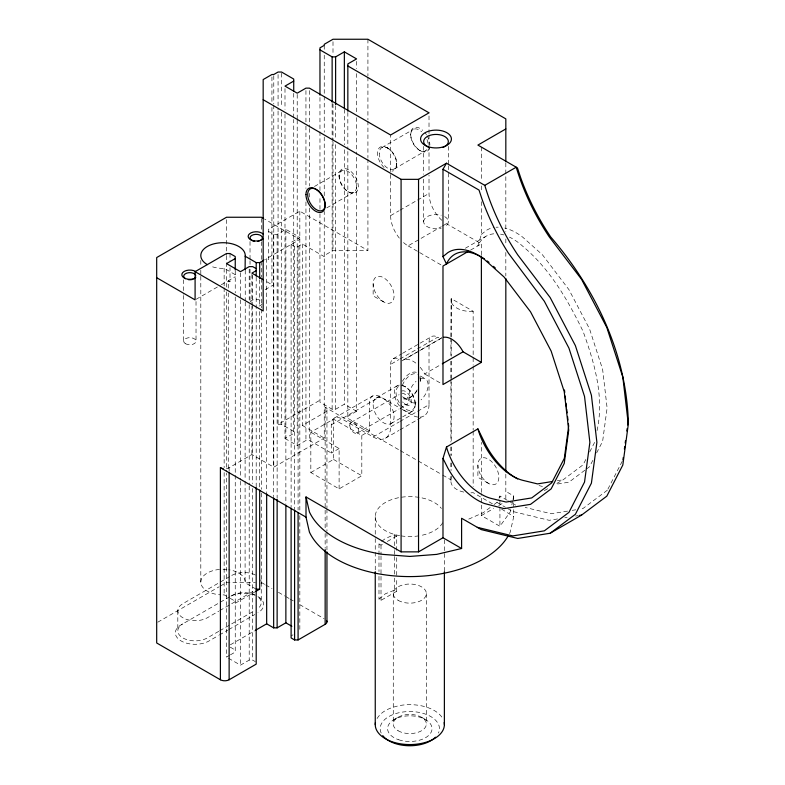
<?xml version="1.0" encoding="UTF-8"?>
<svg xmlns="http://www.w3.org/2000/svg" width="785" height="785" viewBox="0 0 785 785"><rect width="100%" height="100%" fill="white"/><g stroke="black" fill="none" stroke-linecap="round" stroke-linejoin="round"><path stroke-width="0.59" stroke-dasharray="3.92 2.94" d="M361.807 435.449L361.807 475.769L339.11 488.869L310.831 472.541L310.831 432.221L333.527 419.121L361.807 435.449L369.607 430.945L369.617 402.715A14.817 8.556 60 0 1 380.097 396.67L401.066 408.75M319.966 213.805L319.966 402.224L332.134 409.25L335.617 409.25L344.35 404.206L356.567 411.262L356.567 155.558M319.966 209.35L319.966 195.887M319.966 190.559L319.966 95.564M332.134 409.25L332.134 141.31M310.831 472.541L333.527 459.441L333.527 419.121M335.617 409.25L335.617 143.753M339.11 488.869L339.11 448.549L310.831 432.221M369.607 430.945L347.843 418.317L347.843 149.582M399.339 238.13A24.688 14.258 60 0 1 390.606 215.63L390.606 172.867M390.606 171.65L390.606 135M441.955 220.399A24.688 14.258 60 0 1 429.012 193.453L429.012 175.133M429.012 170.247L429.012 147.03M429.012 145.814L429.012 134.814M429.012 133.597L429.012 112.824M481.391 492.391L481.391 442.367M481.391 254.85L481.391 243.85L446.469 223.696A24.688 14.258 60 0 1 444.653 222.528M597.042 430.631C604.46 397.033 594.51 362.935 583.098 331.437C567.947 300.204 550.059 269.108 523.114 246.559A53.007 30.605 60 0 0 509.475 237.129M256.195 589.152L245.097 582.745L245.244 582.097A22.215 12.825 0 0 0 228.769 569.714M450.914 336.667L451.208 298.594L473.159 311.262L473.159 356.616M463.749 492.087A19.998 11.549 0 0 1 450.914 481.313L451.208 476.338M510.741 509.612L510.211 511.957L499.927 526.284L481.391 515.578L481.391 493.618M511.81 504.922L512.782 500.673M513.027 499.613L513.625 495.894L505.825 491.39M513.625 495.894L513.753 516.589L510.211 532.112A103.934 60.003 0 0 1 509.22 534.114M481.391 201.696L481.391 234.46L477.898 245.862A53.007 30.605 60 0 1 495.237 233.714M507.277 500.29L499.927 496.051L498.848 498.397M494.03 504.588L496.954 502.39L498.377 499.397M585.845 459.451L583.098 464.808L563.139 479.782L556.85 483.413M589.702 451.964L595.756 440.189M592.822 460.353L589.555 466.712L585.806 469.518M596.639 452.935L602.635 441.278L607.109 407.955L602.635 369.46L589.555 328.925L568.939 289.645L542.464 254.821L522.682 237.129A57.953 33.461 60 0 0 504.775 228.052M607.894 489.133L622.937 459.902M378.988 554.75L378.988 543.936L379.881 542.69M396.719 591.272L381.01 600.339L378.988 599.171L385.376 593.794L394.698 590.104L396.719 591.272L396.719 578.064M377.065 718.56C381.981 710.268 391.921 707.079 400.87 705.342A34.56 19.959 0 0 1 442.691 718.452M481.391 234.46L486.18 230.515A57.953 33.461 60 0 1 493.853 227.503M381.706 541.316L385.376 538.559L392.529 535.39L394.698 534.87L396.719 536.037L396.719 550.442M490.125 507.522L483.305 512.654L465.525 520.534M584.864 470.225L568.939 482.186L555.702 484.306M607.335 490.223L582.764 508.67L580.419 509.043M314.432 186.496L341.671 170.777M381.824 147.59L413.244 129.446M367.92 158.923L367.92 250.503L299.831 211.194L268.411 229.338L268.411 259.58L266.664 258.569L264.673 259.717M268.411 231.349L273.651 234.381L277.134 234.381L285.868 229.338L299.831 237.404L291.107 242.437L291.107 506.776M326.776 207.878L354.015 192.148M394.168 168.971L425.588 150.828M196.142 299.281L220.232 285.377M221.272 284.769L226.512 281.746L230.005 281.746L230.005 267.636M228.258 288.095L228.258 280.736L235.245 276.712M268.411 257.558L299.831 239.415L264.545 219.044M291.107 244.459L294.601 246.47L298.084 246.47L302.372 243.998L324.244 256.626L324.244 255.557L332.997 250.503L367.92 250.503M390.606 215.63L398.917 210.831M399.948 210.233L416.56 200.646M417.6 200.047L429.012 193.453M265.124 289.694L271.934 285.76L273.779 285.76L265.448 280.951M403.549 242.575A24.688 14.258 60 0 0 408.063 245.862L441.278 226.688M442.318 226.09L446.469 223.696M465.348 248.246L485.248 236.756M470.568 250.101L481.391 243.85M278.067 111.185L278.067 424.391L319.966 400.203M393.167 358.745L401.469 353.947M402.509 353.348L419.111 343.761M420.152 343.163L431.573 336.569M339.11 448.549L331.339 453.043L331.26 424.871A14.817 8.556 60 0 1 341.73 418.817L373.15 436.96A24.688 14.258 60 0 0 390.606 426.883L390.606 364.397L398.917 359.599M399.948 359L416.982 349.168M417.6 348.815L437.745 337.177L440.365 338.698A21.087 12.177 60 0 1 441.867 337.795L420.073 350.385M419.033 350.983L403.461 359.972A21.087 12.177 60 0 1 416.855 363.916M401.959 360.864L440.365 338.698M226.365 468.625A6.172 3.562 0 0 0 229.132 467.703L251.907 454.554L273.779 467.183L324.244 438.05L324.244 211.45M302.372 243.998L302.372 425.421L325.147 412.272A6.172 3.562 0 0 0 325.147 407.229L399.3 450.04M284.994 114.257L284.994 438.472L293.727 433.438L293.727 119.438M334.322 418.091L372.689 395.934M376.221 397.926L397.347 385.739M331.26 424.871L380.097 396.67M284.994 438.472L297.211 445.527L305.944 440.493L309.437 440.493L331.339 453.043M356.567 411.262L347.843 416.305L347.843 418.317M420.191 367.301A21.087 12.177 60 0 1 424.656 373.964L441.258 364.377M351.042 422.448L399.133 394.678M409.809 397.652L410.683 397.151M357.214 433.134L399.035 408.985M400.085 408.386L407.395 404.157M391.038 423.586L401.596 417.492M402.656 416.874L412.154 411.389M373.15 436.96L399.104 421.977M399.948 421.486L416.56 411.899M417.6 411.301L429.012 404.707L429.012 342.221A12.344 7.124 60 0 1 437.745 337.177M385.494 438.187L398.986 430.396M400.026 429.797L416.639 420.21M417.679 419.612L423.9 416.011M229.671 576.651L182.866 603.665A17.28 9.979 0 0 0 182.866 617.775A17.28 9.979 0 0 0 207.309 617.775L218.75 611.172M157.746 622.211L219.103 586.778M220.163 586.169L226.512 582.499L255.41 582.499M229.671 596.806L181.129 624.831A19.753 11.402 0 0 0 181.129 640.962A19.753 11.402 0 0 0 209.055 640.962L218.416 635.556M219.79 610.573L255.154 590.163M235.245 603.263L255.606 591.507M218.75 631.336L207.309 637.94A17.28 9.979 0 0 1 182.866 637.94A17.28 9.979 0 0 1 182.866 623.83M219.79 630.728L255.154 610.318M219.457 634.957L227.778 630.149M228.818 629.55L254.821 614.537M378.988 543.936L381.01 545.114L383.1 543.897M387.29 541.483L396.719 536.037M230.339 644.799L254.212 631.022M229.426 655.406L226.512 657.084L226.512 473.218M230.398 654.847L235.245 652.05L235.245 296.71M481.391 515.578L493.608 508.523M498.701 505.579L503.793 502.645M228.504 658.242L240.475 665.15L249.208 660.106L252.701 660.106L255.321 661.618M291.107 635.919L293.04 634.8M544.29 490.664L549.52 487.642M394.099 719.57L398.113 717.255M557.311 480.714L563.139 479.782M567.565 511.113L551.198 513.743L525.145 507.434M572.245 510.358L575.748 509.799M557.566 518.954L549.166 520.308L512.683 511.467L506.384 507.836M564.768 517.796L567.172 517.413M575.572 516.059L577.976 515.676M235.245 274.691L224.147 268.284L223.018 268.372A22.215 12.825 0 0 1 209.968 265.919M473.159 311.262L470.912 311.439A19.998 11.549 0 0 1 450.914 299.89M470.912 492.852L473.159 492.686L493.441 504.392M223.018 594.932L224.147 594.844L229.191 597.758M278.067 424.391L281.56 424.391L293.727 431.416M539.001 485.601L542.464 486.435M387.996 148.198L384.63 146.638A13.58 7.84 60 0 0 377.516 153.242A13.58 7.84 60 0 0 384.63 168.059M348.717 192.04L351.199 193.1A13.58 7.84 60 0 0 358.235 185.005A13.58 7.84 60 0 0 348.717 169.874L346.224 168.814A13.58 7.84 60 0 0 339.198 176.91A13.58 7.84 60 0 0 348.717 192.04L347.843 191.54M419.416 150.22L420.289 150.72M408.063 245.862L418.65 251.975M419.7 252.584L442.985 266.027M383.629 301.911L373.15 295.857L373.15 283.768A14.817 8.556 60 0 1 388.86 282.364A14.817 8.556 60 0 1 388.86 303.314A14.817 8.556 60 0 1 373.15 283.768M424.656 373.964L441.965 383.963M420.417 376.005L425.333 378.841M228.258 280.736L230.005 281.746M404.746 386.465L405.619 386.976M403.892 397.818L411.752 402.362M404.314 403.853L405.619 404.609M402.116 409.358L411.556 414.784A24.688 14.258 60 0 0 419.288 417.169M488.368 483.325L477.898 477.28L477.898 465.181A14.817 8.556 60 0 1 493.608 463.778A14.817 8.556 60 0 1 493.608 484.728A14.817 8.556 60 0 1 477.898 465.181M508.327 500.899L515.676 505.138M496.954 502.39L505.344 507.228M400.36 450.659L417.316 460.442M418.366 461.05L441.68 474.513M442.74 475.121L451.208 480.018M501.517 509.053L513.753 516.589M302.372 425.421L324.244 438.05M333.527 459.441L361.807 475.769M264.614 584.344L261.425 582.499L261.425 490.576M265.673 584.953L272.052 588.632M278.42 592.312L284.788 595.992M285.858 596.61L289.037 598.445M290.097 599.063L293.286 600.898M299.654 604.578L324.087 618.678M230.201 598.337L235.245 601.251M421.506 717.255L425.529 719.57M230.25 647.154L235.245 650.029M505.825 162.986L505.825 231.879M505.825 238.964L505.825 245.362M505.825 252.436L505.825 275.996M505.825 474.228L505.825 501.468M499.927 496.051L499.927 498.063M499.927 500.074L499.927 506.031M499.927 507.228L499.927 526.284M481.391 147.089L481.391 181.07M481.391 185.927L481.391 190.775M473.159 357.842L473.159 365.202M473.159 366.428L473.159 430.17M473.159 431.397L473.159 486.553M451.208 298.594L451.208 339.041M451.208 340.268L451.208 356.204M451.208 361.11L451.208 380.725M451.208 381.952L451.208 442.014M451.208 446.92L451.208 455.496M451.208 462.856L451.208 470.205M450.914 337.893L450.914 356.272M450.914 361.178L450.914 378.341M450.914 379.567L450.914 442.083M450.914 446.989L450.914 455.565M450.914 462.924L450.914 470.274M450.914 476.407L450.914 481.313M448.343 146.402L448.343 164.614M448.343 165.831L448.343 171.905M448.343 173.112L448.343 221.674M444.379 539.835L444.379 571.657M426.353 593.588L426.353 724.005M423.655 146.402L423.655 174.329M423.655 179.186L423.655 221.674A12.344 7.124 0 0 0 441.219 228.131M420.289 379.508L420.289 380.519M415.226 403.598L415.226 404.609A14.817 8.556 60 0 1 402.038 408.681M410.683 134.088L410.683 135.099M396.719 163.319L396.719 164.33M396.719 557.654L396.719 576.857M394.698 534.87L394.698 549.274M394.698 550.481L394.698 555.28M394.698 556.486L394.698 576.896M394.698 578.094L394.698 590.104M393.275 593.588L393.275 724.005M381.01 545.114L381.01 554.71M381.01 555.917L381.01 575.13M381.01 576.327L381.01 600.339M378.988 555.947L378.988 571.558M378.988 576.357L378.988 599.171M375.25 516.589L375.25 537.391M375.25 538.608L375.25 571.657M367.92 39.25L367.92 75.88M367.92 77.107L367.92 119.84M367.92 121.067L367.92 157.697M356.567 61.348L356.567 68.688M356.567 73.584L356.567 112.736M356.567 117.632L356.567 154.331M347.843 112.451L347.843 149.15M344.35 109.35L344.35 144.832M344.35 149.729L344.35 404.206M339.11 175.418L339.11 176.419A12.344 7.124 60 0 0 352.2 192.708A12.344 7.124 60 0 0 352.2 175.251A12.344 7.124 60 0 0 339.11 176.419M335.617 105.828L335.617 138.857M332.997 41.693L332.997 55.127M332.997 103.973L332.997 140.603M332.997 141.82L332.997 250.503M332.134 103.375L332.134 140.083M326.952 409.75L326.952 507.816M326.952 509.043L326.952 531.102M326.952 532.328L326.952 550.717M325.147 407.229L325.147 509.112M325.147 510.201L325.147 528.717M325.147 533.486L325.147 548.332M324.244 45.373L324.244 50.407M324.244 55.146L324.244 132.223M324.244 136.963L324.244 195.72M309.437 90.579L309.437 127.288M309.437 128.505L309.437 186.006M309.437 193.345L309.437 197.025M309.437 208.035L309.437 440.493M305.944 90.579L305.944 124.835M305.944 126.061L305.944 188.459M305.944 201.912L305.944 440.493M299.831 211.194L299.831 510.75M299.831 515.657L299.831 630.885M298.084 246.47L298.084 510.014M297.211 94.396L297.211 118.869M297.211 120.085L297.211 445.527M294.601 246.47L294.601 508.788M293.727 93.307L293.727 118.211M285.868 229.338L285.868 503.921M284.994 88.568L284.994 109.36M281.56 73.26L281.56 107.516M281.56 112.412L281.56 424.391M278.067 74.487L278.067 109.969M277.134 234.381L277.134 497.925M273.779 75.733L273.779 103.816M273.779 105.033L273.779 467.183M273.651 234.381L273.651 496.699M271.934 76.95L271.934 102.599M271.934 107.476L271.934 285.76M266.664 258.569L266.664 492.676M261.425 218.465L261.425 230.731M261.425 241.76L261.425 260.139M261.425 261.366L261.425 277.301M261.425 278.528L261.425 307.946M261.425 309.172L261.425 489.349M261.248 582.499L261.248 602.664M259.678 279.725L259.678 306.631M259.678 311.517L259.678 488.869M256.195 277.223L256.195 486.837M252.701 275.211L252.701 303.402M252.701 304.629L252.701 483.599M252.701 488.496L252.701 660.106M251.907 274.358L251.907 305.002M251.907 306.228L251.907 454.554M250.023 241.515L250.023 259.58M250.023 260.777L250.023 264.388M250.023 269.206L250.023 301.715M249.208 269.078L249.208 299.723M249.208 304.629L249.208 484.826M249.208 486.043L249.208 660.106M245.244 270.217L245.244 300.792M245.244 302.019L245.097 480.008M245.097 481.234L245.097 582.745M240.475 272.895L240.475 298.634M240.475 299.86L240.475 480.057M240.475 481.284L240.475 665.15M235.245 270.825L235.245 292.893M230.005 253.526L230.005 260.581M229.132 467.703L229.132 471.383M228.258 293.001L228.258 469.499M226.512 219.692L226.512 255.243M226.512 255.881L226.512 287.114M226.512 291.804L226.512 471.991M224.147 268.284L224.147 286.633M224.147 287.86L224.147 467.644M224.147 472.541L224.147 594.844M200.803 260.434L200.803 265.33M200.803 270.217L200.803 275.113M200.803 276.34L200.803 582.097A22.215 12.825 0 0 0 220.703 594.853M196.024 301.489L196.024 341.21M183.68 279.813L183.68 294.267M183.68 295.464L183.68 341.21M177.812 610.72L177.812 630.885M426.971 149.542A12.344 7.124 60 0 1 415.726 147.148A12.344 7.124 60 0 1 411.212 131.958A12.344 7.124 60 0 1 421.673 131.703M426.971 139.465A12.344 7.124 60 0 1 428.139 145.176M429.562 147.855A13.58 7.84 60 0 1 417.806 148.914A13.58 7.84 60 0 1 411.016 131.409A13.58 7.84 60 0 1 422.772 130.359M425.087 132.802A13.58 7.84 60 0 1 426.461 134.706M427.079 135.717A13.58 7.84 60 0 1 429.886 145.176M387.123 147.698A13.58 7.84 60 0 1 396.396 161.268A13.58 7.84 60 0 1 391.921 171.159M262.151 303.834A6.172 3.562 0 0 1 257.784 306.356M250.229 301.989A6.172 3.562 0 0 1 256.195 299.35A6.172 3.562 0 0 1 262.151 301.989M200.803 582.097A22.215 12.825 0 0 1 220.703 569.341M223.018 569.272A22.215 12.825 0 0 1 227.65 569.557M429.012 404.707A24.688 14.258 60 0 1 420.289 417.129M442.691 522.751A34.56 19.959 0 0 1 419.995 535.655M418.758 535.861A34.56 19.959 0 0 1 400.87 535.861M399.634 535.655A34.56 19.959 0 0 1 383.953 503.352A34.56 19.959 0 0 1 441.386 508.464M258.932 597.67A17.28 9.979 0 0 1 258.932 607.649M231.752 595.609A17.28 9.979 0 0 1 256.195 595.609M260.659 579.919A17.28 9.979 0 0 1 260.993 584.236M231.752 575.444A17.28 9.979 0 0 1 256.195 575.444M402.038 385.317A14.817 8.556 60 0 1 415.226 404.609M399.516 406.012A14.817 8.556 60 0 1 399.516 385.062M257.931 596.61A19.753 11.402 0 0 1 257.931 612.742M230.947 596.109A19.753 11.402 0 0 1 256.999 596.109M381.196 733.072A29.624 17.103 0 0 1 409.809 711.544A29.624 17.103 0 0 1 438.432 733.072M402.136 393.187A6.172 3.562 60 0 1 408.681 401.331A6.172 3.562 60 0 1 402.136 401.92M500.506 234.136A53.007 30.605 60 0 1 503.813 234.931M444.732 216.64A12.344 7.124 0 0 1 444.732 226.718M423.655 221.674A12.344 7.124 0 0 1 441.219 215.218M496.002 227.248A57.953 33.461 60 0 1 498.23 227.179M401.616 391.107A8.027 4.631 60 0 1 409.27 395.149A8.027 4.631 60 0 1 410.27 404.501A8.027 4.631 60 0 1 402.784 402.097M419.926 376.584A14.817 8.556 -60 0 1 419.926 382.844M417.218 389.841A14.817 8.556 -60 0 1 402.411 398.387M402.411 381.284A14.817 8.556 -60 0 1 417.218 372.728M421.025 378.458A13.58 7.84 -60 0 1 428.139 385.052A13.58 7.84 -60 0 1 421.025 399.869M416.06 402.744A13.58 7.84 -60 0 1 408.936 396.14A13.58 7.84 -60 0 1 416.06 381.324M419.955 377.84A13.58 7.84 -60 0 1 419.955 383.58M416.855 390.989A13.58 7.84 -60 0 1 402.371 396.405M402.371 385.317A13.58 7.84 -60 0 1 417.473 374.308M390.606 364.397A12.344 7.124 60 0 1 399.339 359.353M379.263 153.242A12.344 7.124 60 0 0 392.353 169.531A12.344 7.124 60 0 0 392.353 152.074A12.344 7.124 60 0 0 379.263 153.242M373.15 404.707A14.817 8.556 60 0 0 388.86 424.253A14.817 8.556 60 0 0 388.86 403.304A14.817 8.556 60 0 0 373.15 404.707M398.113 730.766A16.544 9.548 0 0 0 425.794 726.478A16.544 9.548 0 0 0 405.531 714.782A16.544 9.548 0 0 0 398.113 730.766M398.113 600.339A16.544 9.548 0 0 0 425.794 596.06A16.544 9.548 0 0 0 405.531 584.364A16.544 9.548 0 0 0 398.113 600.339M185.486 343.732A6.172 3.562 0 0 0 195.818 342.132A6.172 3.562 0 0 0 188.253 337.776A6.172 3.562 0 0 0 185.486 343.732M349.757 425.274A6.172 3.562 60 0 0 356.311 433.418A6.172 3.562 60 0 0 356.311 424.685A6.172 3.562 60 0 0 349.757 425.274M398.701 739.755A22.215 12.825 0 0 0 432.035 728.647A22.215 12.825 0 0 0 398.701 717.539A22.215 12.825 0 0 0 398.701 739.755M396.023 392.52A13.58 7.84 60 0 0 410.427 410.427A13.58 7.84 60 0 0 410.427 391.224A13.58 7.84 60 0 0 396.023 392.52"/><path stroke-width="1.18" d="M319.966 95.132L319.966 47.846L324.244 45.373L324.244 44.303L332.997 39.25L367.92 39.25L505.825 118.869L505.825 161.759M468.468 251.308L442.985 266.027L442.985 384.552L481.382 362.376L481.391 256.067M622.937 459.902L623.261 457.488M624.389 449.069L624.713 446.655M625.203 443.044L625.527 440.64M626.822 431.004L627.146 428.6M627.627 424.989L628.275 420.171C625.723 351.945 594.667 287.938 550.589 236.805L546.821 231.006A159.306 91.982 60 0 1 520.484 177.145L517.433 167.902L477.898 145.078L505.825 128.946M245.097 269.647L245.244 255.547A22.215 12.825 0 0 0 214.521 243.693A22.215 12.825 0 0 0 207.309 264.614M508.091 536.106A103.934 60.003 0 0 1 406.198 576.553A103.934 60.003 0 0 1 309.418 532.112L306.003 517.119L306.003 496.964L401.086 551.865L418.542 551.865L442.985 537.754L442.985 458.44L446.469 447.038L477.898 428.895A52.997 30.605 60 0 0 523.114 480.41L537.519 483.903L552.66 481.47M484.473 258.981A53.007 30.605 60 0 0 446.469 264.005L442.985 256.636L442.985 169.266L446.469 163.221L484.796 185.348A154.37 89.127 60 0 0 517.747 254.889L550.148 297.525L575.385 345.616L591.409 395.238L596.894 442.367L591.409 483.158L575.385 514.293L550.148 533.241L517.747 538.451L481.254 529.61L461.6 518.267L461.6 548.499L436.715 554.387L409.809 556.437L382.913 554.387A103.934 60.003 0 0 1 309.418 511.957L306.003 496.964M442.985 256.636L447.774 252.682A57.953 33.461 60 0 1 484.276 259.305L504.058 276.987L530.532 311.812L551.148 351.091L564.229 391.637L568.713 430.131L564.229 463.444L551.148 488.878L530.532 504.353L504.058 508.611L484.276 503.46A57.953 33.461 60 0 1 447.774 467.929L442.985 458.44M550.148 533.241L581.577 515.097L606.815 496.149L622.829 465.014L628.314 424.224L622.829 377.094L606.815 327.473L581.577 279.382L549.166 236.756A154.37 89.127 60 0 1 516.216 167.205L484.796 185.348M293.727 81.081L284.994 86.115L297.211 93.17L305.944 88.136L309.437 88.136L390.606 135L429.012 112.824L347.843 65.96M319.966 49.867L332.134 56.883L335.617 56.883L344.35 51.849L356.567 58.904L347.843 63.938L347.843 111.225M156.686 277.713L195.092 299.89L195.092 271.669L226.512 253.526L230.005 253.526L235.245 256.548L235.245 270.03M235.245 258.569L226.512 263.603L240.475 271.669L249.208 266.625L252.701 266.625L256.195 268.647M245.097 256.195L256.195 262.602L259.678 262.602L263.672 260.296M256.195 270.658L251.907 273.131L263.367 279.745M263.171 99.724L401.086 179.343L418.542 179.343L446.469 163.221M442.298 363.779L463.052 351.798L481.382 362.376M255.606 591.507L259.678 589.152L259.678 490.085M255.243 630.414L266.664 623.83L273.651 627.863L277.134 627.863L285.868 622.819L291.853 626.273M263.505 218.446L261.425 217.249L226.512 217.249L156.686 257.558L156.686 642.974L220.399 679.761A6.172 3.562 0 0 0 229.132 679.761L256.195 664.139L256.195 487.622M291.107 508.003L291.107 637.94L294.601 639.952L298.084 639.952L325.147 624.33A6.172 3.562 0 0 0 326.746 620.886M579.173 515.48L581.577 515.097M256.195 589.152L259.678 589.152M477.27 527.314L512.791 535.919L544.358 530.837L568.939 512.389L584.531 482.068L589.869 442.347L584.531 396.454L568.939 348.128L544.358 301.293L508.415 253.182A159.306 91.982 60 0 1 482.078 199.321L479.027 190.078L442.985 169.266M195.092 271.669L263.171 310.978L263.171 79.57L271.934 74.506L273.779 74.506L278.067 72.034L281.56 72.034L293.727 79.059L293.727 91.296M442.985 537.754L461.6 548.499M220.399 679.761L220.399 467.703L306.003 517.119M493.49 266.351L495.286 267.989M477.898 428.895L486.18 445.752A57.953 33.461 60 0 0 517.688 478.968M564.474 390.017L564.758 392.421M565.171 396.023L565.592 399.634M566.014 403.235L566.436 406.846M566.711 409.25L567.133 412.851M567.555 416.462L567.977 420.063M568.389 423.674L568.674 426.078L564.337 458.332L551.669 482.942L531.72 497.925L506.089 502.047L491.685 498.553A52.997 30.605 60 0 1 446.469 447.038M505.825 278.449L505.825 471.785M444.379 571.657L444.379 724.614M418.542 179.343L418.542 551.865M401.086 179.343L401.086 551.865M375.25 571.657L375.25 724.614M344.35 51.849L344.35 108.124M335.617 56.883L335.617 104.601M332.134 56.883L332.134 102.158M326.952 551.943L326.952 621.808M325.147 549.559L325.147 624.33M298.084 512.468L298.084 639.952M294.601 510.014L294.601 639.952M285.868 505.138L285.868 622.819M277.134 499.152L277.134 627.863M273.651 497.925L273.651 627.863M266.664 493.902L266.664 623.83M259.678 262.602L259.678 278.498M256.195 262.602L256.195 276.055M229.132 472.609L229.132 679.761M322.586 196.044A12.344 7.124 60 0 1 318.916 210.704A12.344 7.124 60 0 1 307.867 192.629A12.344 7.124 60 0 1 322.027 195.122M444.182 722.534A34.56 19.959 0 0 1 409.809 744.572A34.56 19.959 0 0 1 375.436 722.534M223.166 468.625A6.172 3.562 0 0 1 220.399 467.703M435.469 737.193A29.624 17.103 0 0 1 408.269 745.73A29.624 17.103 0 0 1 382.746 735.604M487.21 260.954A53.007 30.605 60 0 1 489.016 262.386M428.924 147.384A12.344 7.124 0 0 1 426.775 136.816A12.344 7.124 0 0 1 445.223 136.816A12.344 7.124 0 0 1 443.074 147.384M195.818 277.125A6.172 3.562 0 0 1 194.219 278.724M192.943 279.293A6.172 3.562 0 0 1 188.253 279.646M185.486 278.724A6.172 3.562 0 0 1 186.771 273.121A6.172 3.562 0 0 1 195.818 275.28M263.142 238.709A8.027 4.631 0 0 1 251.033 239.945A8.027 4.631 0 0 1 251.033 232.841A8.027 4.631 0 0 1 263.142 234.077M195.524 277.968A8.027 4.631 0 0 1 184.181 277.968A8.027 4.631 0 0 1 184.181 271.414A8.027 4.631 0 0 1 195.524 271.414M254.595 241.348A6.172 3.562 0 0 1 250.601 236.403A6.172 3.562 0 0 1 259.727 234.99A6.172 3.562 0 0 1 260.551 240.426M259.276 240.995A6.172 3.562 0 0 1 257.784 241.348M443.584 337.285A21.087 12.177 60 0 1 463.052 351.798M305.944 194.562A13.58 7.84 60 0 0 320.349 212.48A13.58 7.84 60 0 0 320.349 193.277A13.58 7.84 60 0 0 305.944 194.562M428.286 146.746A15.425 8.91 0 0 0 451.424 139.033A15.425 8.91 0 0 0 428.286 131.311A15.425 8.91 0 0 0 428.286 146.746"/></g></svg>
